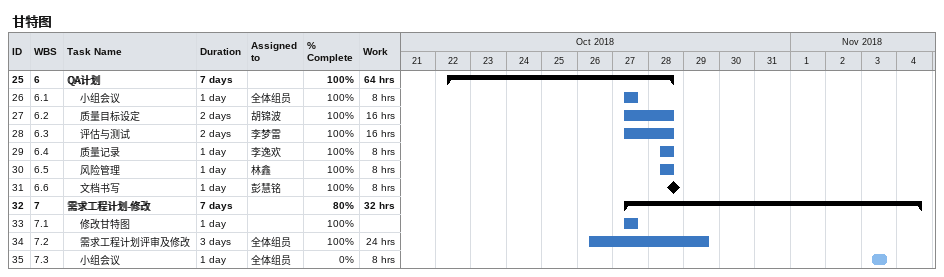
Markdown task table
甘特图

| ID | WBS | Task | Duration | Start | Finish | Resources | % complete | Work (h) |
|---|---|---|---|---|---|---|---|---|
| 25 | 6 | **QA计划** | 7d | 2018-10-22 | 2018-10-28 |  | 100 | 64 |
| 26 | 6.1 | 小组会议 | 1d | 2018-10-27 | 2018-10-27 | 全体组员 | 100 | 8 |
| 27 | 6.2 | 质量目标设定 | 2d | 2018-10-27 | 2018-10-28 | 胡锦波 | 100 | 16 |
| 28 | 6.3 | 评估与测试 | 2d | 2018-10-27 | 2018-10-28 | 李梦雷 | 100 | 16 |
| 29 | 6.4 | 质量记录 | 1d | 2018-10-28 | 2018-10-28 | 李逸欢 | 100 | 8 |
| 30 | 6.5 | 风险管理 | 1d | 2018-10-28 | 2018-10-28 | 林鑫 | 100 | 8 |
| 31 | 6.6 | 文档书写 | 1d | 2018-10-28 | 2018-10-28 | 彭慧铭 | 100 | 8 |
| 32 | 7 | **需求工程计划-修改** | 7d | 2018-10-27 | 2018-11-04 |  | 80 | 32 |
| 33 | 7.1 | 修改甘特图 | 1d | 2018-10-27 | 2018-10-27 |  | 100 |  |
| 34 | 7.2 | 需求工程计划评审及修改 | 3d | 2018-10-26 | 2018-10-29 | 全体组员 | 100 | 24 |
| 35 | 7.3 | 小组会议 | 1d | 2018-11-03 | 2018-11-03 | 全体组员 | 0 | 8 |
